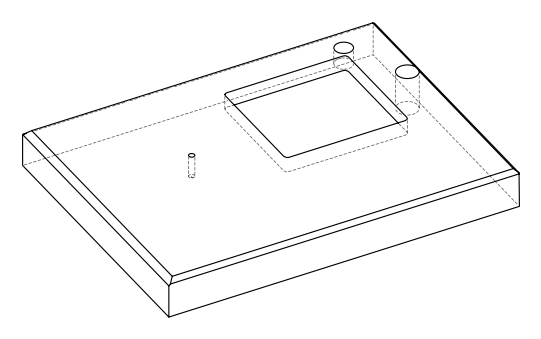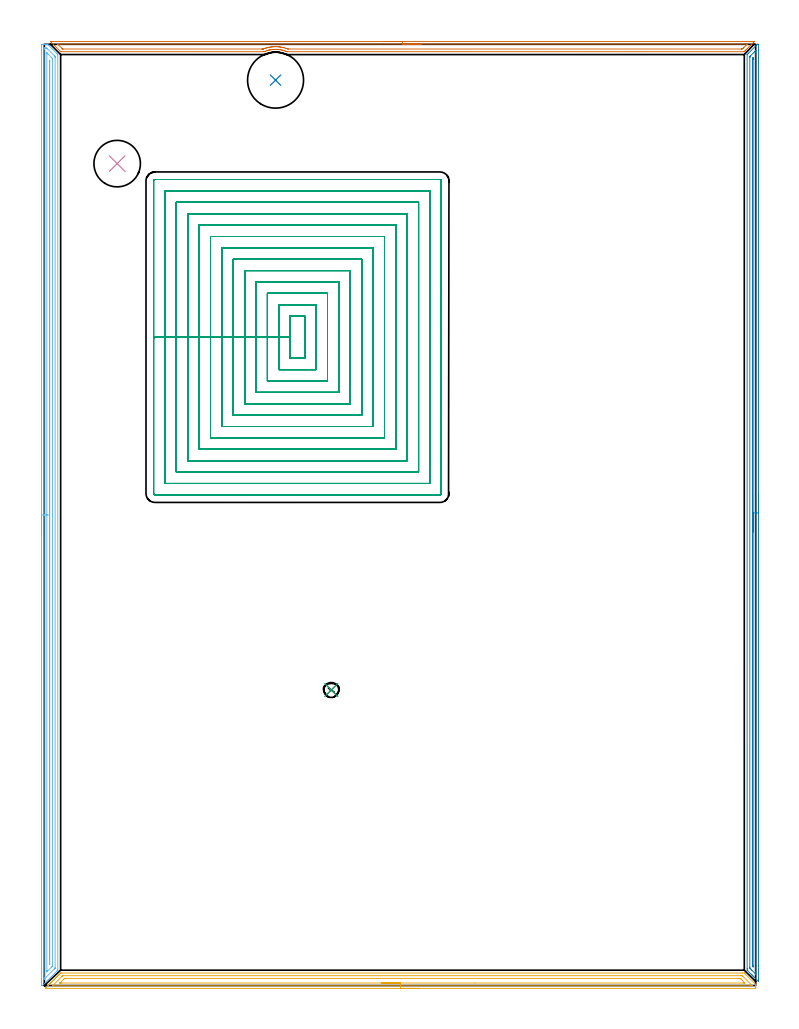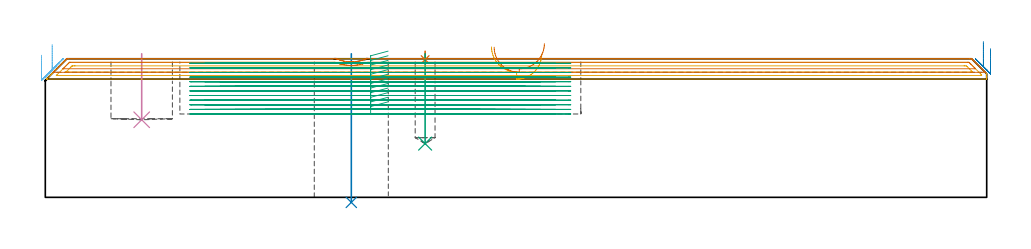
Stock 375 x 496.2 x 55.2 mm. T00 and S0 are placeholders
(PLAN: 9 operations, 5 tool changes, 154.6 min)
(1 SPOT_DRILL | STEP1POCKET | NXT0321_9005460120000 | 0.03 min | 0 mm3)
(2 INDEXABLE_INSERT_DRILL_THROUGH_HOLE_FROM_SOLID | STEP1HOLE | NXT0302_030 | 0.24 min | 37688 mm3)
(3 DRILL_BLIND_HOLE_INTO_CENTER | STEP1POCKET | UGT0301_198 | 0.14 min | 1558 mm3)
(4 INDEXABLE_INSERT_DRILL_BLIND_HOLE_FROM_SOLID | STEP1POCKET_1 | NXT0302_020 | 0.11 min | 11304 mm3)
(5 AREA_MILL | FG_CHAMFER_SURFACE | UGT0205_001 | 9.08 min | 12302 mm3)
(6 AREA_MILL_1 | FG_CHAMFER_SURFACE_1 | UGT0205_001 | 15.85 min | 18156 mm3)
(7 AREA_MILL_2 | FG_CHAMFER_SURFACE_2 | UGT0205_001 | 6.06 min | 5360 mm3)
(8 AREA_MILL_3 | FG_CHAMFER_SURFACE_3 | UGT0205_001 | 11.88 min | 8767 mm3)
(9 MILL_RECTANGULAR_POCKET | POCKET_RECTANGULAR_STRAIGHT | NXT0201_009 | Follow Part, ap 2, ae 75% | 111.23 min | 611706 mm3)
(TOOL NXT0321_9005460120000 | NC Spot Drill, 142deg, 12mm, Carbide, Uncoated | D12 PA142 FL30 Z2)
(TOOL NXT0302_030 | Index. Insert Drill 29.5mm [880-D2950L32-03] | D29.5 PA176 FL89 Z2)
(TOOL UGT0301_198 | Twist Drill 7.9 mm | D7.9 PA118 FL73 Z2)
(TOOL NXT0302_020 | Index. Insert Drill 24.5mm [880-D2450L25-03] | D24.5 PA176 FL74 Z2)
(TOOL UGT0205_001 | Chamfer Mill 20 x 3 x 45 deg. | D20 FL50 Z2)
(TOOL NXT0201_009 | ENDMILL 8mm [2P460-0800-NA 1630] | D8 FL26 Z6)
(OP 1 SPOT_DRILL)
G17 G21 G94 G90
T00 M6
G54
G17 G0 G90 X151.3 Y155.8 S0 M3
G43 Z65.2 H0
G94 G81 G98 Z54.86 F250. R58.2
G80
M5
M2
(OP 2 INDEXABLE_INSERT_DRILL_THROUGH_HOLE_FROM_SOLID)
G17 G21 G94 G90
T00 M6
G54
G17 G0 G90 X121.9 Y477.3 S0 M3
G43 Z65.2 H1
G94 G81 G98 Z-2.015 F250. R57.2
G80
M5
M2
(OP 3 DRILL_BLIND_HOLE_INTO_CENTER)
G17 G21 G94 G90
T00 M6
G54
G17 G0 G90 X151.3 Y155.8 S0 M3
G43 Z65.2 H0
G94 G81 G98 Z21.4 F250. R57.2
G80
M5
M2
(OP 4 INDEXABLE_INSERT_DRILL_BLIND_HOLE_FROM_SOLID)
G17 G21 G94 G90
T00 M6
G54
G17 G0 G90 X38.4 Y433.3 S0 M3
G43 Z65.2 H1
G94 G81 G98 Z30.9 F250. R57.2
G80
M5
M2
(OP 5 AREA_MILL)
G17 G21 G94 G90
T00 M6
G54
G17 G0 G90 X197.75 Y-1.5 S1061 M3
G43 Z65.2 H0
Z57.1
G94 G1 X197.712 Z56.228 F250.
X197.598 Z55.364
X197.409 Z54.512
X197.147 Z53.68
X196.813 Z52.874
X196.41 Z52.1
X195.942 Z51.364
X195.41 Z50.672
X194.821 Z50.029
X194.178 Z49.44
X193.486 Z48.908
X192.75 Z48.44
X191.976 Z48.037
X191.17 Z47.703
X190.338 Z47.441
X189.486 Z47.252
X188.622 Z47.138
X187.75 Z47.1
X0.667
X0.634 Y-1.499 Z47.101
X0.518 Y-1.492 Z47.106
X0.569 Y-1.435 Z47.163
X0.667 Y-1.333 Z47.265
X1.893 Y-0.106 Z48.492
X2.006 Y0.008 Z48.604
X2.356 Y0.356 Z48.956
X2.544 Y0.544 Z49.144
X2.778 Y0.779 Z49.377
X2.899 Y0.901 Z49.497
X3.272 Y1.272 Z49.872
X3.415 Y1.415 Z50.015
X3.957 Y1.96 Z50.554
X4.239 Y2.239 Z50.839
X4.286 Y2.286 Z50.886
X4.843 Y2.845 Z51.44
X5.132 Y3.132 Z51.732
X5.728 Y3.731 Z52.326
X6.025 Y4.025 Z52.625
X6.614 Y4.616 Z53.212
X6.938 Y4.938 Z53.537
X7.5 Y5.502 Z54.098
X7.854 Y5.854 Z54.454
X8.541 Y6.541 Z55.14
X8.605 Y6.6 Z55.183
X9.15 Z55.2
X368.136
X369.003 Y6.593 Z55.193
X369.029 Y6.57 Z55.17
X369.066 Y6.535 Z55.133
X369.509 Y6.092 Z54.69
X374.846 Y0.753 Z49.353
X374.99 Y0.601 Z49.194
X375. Y0.449 Z49.048
Y-0.331 Z48.268
Y-0.992 Z47.603
Y-1.322 Z47.274
X374.998 Y-1.491 Z47.105
X374.833 Y-1.5 Z47.1
X187.75
Y-0.086 Z48.514
X4.664
X4.49 Y-0.084 Z48.516
X4.403 Y-0.08 Z48.52
X4.382 Y-0.077 Z48.523
X4.388 Y-0.069 Z48.531
X4.42 Y-0.032 Z48.568
X4.514 Y0.064 Z48.664
X4.61 Y0.16 Z48.76
X9.15 Y4.701 Z53.301
X9.405 Y4.954 Z53.554
X9.622 Y5.164 Z53.764
X9.64 Y5.178 Z53.778
X9.662 Y5.181 Z53.781
X9.716 Y5.184 Z53.784
X9.825 Y5.185 Z53.785
X10.043 Y5.186 Z53.786
X367.264
X367.7 Y5.182 Z53.782
X367.916 Y5.179 Z53.779
X367.968 Y5.17 Z53.77
X368.031 Y5.112 Z53.712
X368.136 Y5.013 Z53.613
X372.601 Y0.549 Z49.149
X372.853 Y0.29 Z48.89
X372.976 Y0.162 Z48.762
X372.99 Y0.08 Z48.68
Y-0.069 Z48.531
X372.986 Y-0.079 Z48.521
X372.967 Y-0.082 Z48.518
X372.915 Y-0.085 Z48.516
X372.81 Y-0.086 Z48.514
X372.601
X187.75
Y1.328 Z49.928
X9.15 Y1.329 Z49.929
X8.595 Y1.33 Z49.93
X8.281 Y1.333 Z49.933
X8.257 Y1.336 Z49.936
X8.249 Y1.34 Z49.94
X8.251 Y1.346 Z49.946
X8.257 Y1.357 Z49.957
X10.19 Y3.29 Z51.89
X10.337 Y3.435 Z52.035
X10.64 Y3.729 Z52.329
X10.687 Y3.765 Z52.365
X10.767 Y3.767 Z52.367
X10.936 Y3.769 Z52.369
X11.491 Y3.771 Z52.371
X11.829 Y3.772 Z52.372
X366.012 Y3.771 Z52.371
X366.35 Y3.769 Z52.369
X366.911 Y3.764 Z52.364
X367.243 Y3.457 Z52.057
X367.265 Y3.435 Z52.035
X368.136 Y2.565 Z51.165
X369.029 Y1.672 Z50.272
X369.361 Y1.335 Z49.935
X369.029 Y1.333 Z49.933
X368.474 Y1.329 Z49.929
X227.088 Y1.328 Z49.928
X187.75
X186.878 Z49.966
X186.014 Z50.08
X185.162 Z50.269
X184.33 Z50.532
X183.524 Z50.865
X182.75 Z51.268
X182.014 Z51.737
X181.322 Z52.268
X180.679 Z52.857
X180.09 Z53.501
X179.558 Z54.193
X179.09 Z54.928
X178.687 Z55.702
X178.353 Z56.508
X178.091 Z57.34
X177.902 Z58.192
X177.788 Z59.057
X177.75 Z59.928
G0 Z65.2
M5
M2
(OP 6 AREA_MILL_1)
G17 G21 G94 G90
T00 M6
G54
G17 G0 G90 X-1.5 Y238.1 S1061 M3
G43 Z65.2 H0
Z56.6
G94 G1 Y238.138 Z55.728 F250.
Y238.252 Z54.864
Y238.441 Z54.012
Y238.703 Z53.18
Y239.037 Z52.374
Y239.44 Z51.6
Y239.909 Z50.864
Y240.44 Z50.172
Y241.029 Z49.529
Y241.672 Z48.94
Y242.364 Z48.408
Y243.1 Z47.94
Y243.874 Z47.537
Y244.68 Z47.203
Y245.512 Z46.941
Y246.364 Z46.752
Y247.228 Z46.638
Y248.1 Z46.6
Y495.057
X-1.499 Y495.581 Z46.601
X-1.496 Y495.946
X-1.492 Y496.19 Z46.603
X-1.138 Y496.2 Z46.956
X-0.601 Z47.496
X-0.263 Z47.833
X0.275 Z48.37
X0.612 Z48.707
X1.418 Z49.517
X1.487 Z49.586
X1.69 Y496.198 Z49.788
X1.702 Y496.196 Z49.8
X1.706 Y496.193 Z49.805
X1.724 Y496.176 Z49.823
X1.925 Y495.977 Z50.021
X2.32 Y495.581 Z50.419
X6.446 Y491.455 Z54.543
X6.489 Y491.412 Z54.588
X6.691 Y491.21 Z54.79
X7.023 Y490.875 Z55.12
X7.097 Y490.795 Z55.189
X7.1 Y490.667 Z55.2
Y8.213
X7.096 Y8.106 Z55.189
X7.034 Y8.033 Z55.131
X6.71 Y7.709 Z54.809
X-0.846 Y0.152 Z47.251
X-0.978 Y0.024 Z47.119
X-1.008 Y0.002 Z47.088
X-1.207 Y0. Z46.892
X-1.491 Z46.606
X-1.5 Y0.085 Z46.6
Y248.1
X-0.086 Z48.014
Y493.613
X-0.085 Y493.794 Z48.015
X-0.081 Y494.15 Z48.019
X-0.079 Y494.185 Z48.021
X-0.023 Y494.191 Z48.077
X0.082 Y494.197 Z48.182
X0.215 Y494.2 Z48.315
X0.612 Z48.712
X1.091 Y494.199 Z49.191
X1.189 Y494.194 Z49.289
X1.237 Y494.19 Z49.337
X1.321 Y494.117 Z49.421
X1.487 Y493.96 Z49.587
X1.656 Y493.794 Z49.756
X5.23 Y490.22 Z53.33
X5.481 Y489.964 Z53.581
X5.653 Y489.785 Z53.753
X5.679 Y489.748 Z53.779
X5.682 Y489.729 Z53.782
X5.684 Y489.686 Z53.784
X5.686 Y489.508 Z53.786
Y489.327
X5.685 Y9.553 Z53.785
X5.681 Y9.198 Z53.781
X5.679 Y9.156 Z53.779
X5.664 Y9.126 Z53.764
X5.618 Y9.073 Z53.718
X5.539 Y8.991 Z53.639
X5.21 Y8.66 Z53.31
X0.235 Y3.685 Z48.335
X0.124 Y3.576 Z48.224
X-0.017 Y3.44 Z48.083
X-0.07 Y3.391 Z48.03
X-0.079 Y3.463 Z48.021
X-0.081 Y3.588 Z48.019
X-0.085 Y4.012 Z48.015
X-0.086 Y248.1 Z48.014
X1.328 Z49.428
X1.329 Y491.276 Z49.429
X1.33 Y491.438 Z49.43
X1.332 Y491.546 Z49.432
X1.335 Y491.631 Z49.435
X1.339 Y491.651 Z49.439
X1.355 Y491.637 Z49.455
X1.487 Y491.51 Z49.587
X1.887 Y491.114 Z49.987
X3.674 Y489.327 Z51.774
X4.113 Y488.885 Z52.213
X4.221 Y488.771 Z52.321
X4.247 Y488.742 Z52.347
X4.265 Y488.701 Z52.365
X4.268 Y488.595 Z52.368
X4.27 Y488.433 Z52.37
X4.271 Y488.271 Z52.371
X4.272 Y487.54 Z52.372
X4.271 Y11.178 Z52.371
X4.267 Y10.447 Z52.367
X4.265 Y10.291 Z52.365
X4.249 Y10.16 Z52.349
X4.113 Y10.018 Z52.213
X3.885 Y9.786 Z51.985
X3.654 Y9.553 Z51.754
X1.425 Y7.326 Z49.525
X1.375 Y7.279 Z49.475
X1.341 Y7.252 Z49.441
X1.336 Y7.25 Z49.436
X1.334 Y7.281 Z49.434
X1.33 Y7.604 Z49.43
X1.329 Y7.767 Z49.429
X1.328 Y7.929 Z49.428
Y248.1
X2.743 Z50.843
Y487.54
X2.745 Y487.657 Z50.845
X2.748 Y487.715 Z50.848
X2.754 Y487.785 Z50.854
X2.796 Y487.744 Z50.896
X2.845 Y487.694 Z50.945
X2.853 Y487.598 Z50.953
X2.856 Y487.54 Z50.956
X2.857 Y487.423 Z50.957
Y11.729
X2.853 Y11.34 Z50.953
X2.85 Y11.226 Z50.95
X2.842 Y11.202 Z50.942
X2.798 Y11.153 Z50.898
X2.767 Y11.122 Z50.867
X2.751 Y11.11 Z50.851
X2.748 Y11.165 Z50.848
X2.744 Y11.282 Z50.844
X2.743 Y11.34 Z50.843
Y248.1
Y248.972 Z50.881
Y249.837 Z50.995
Y250.688 Z51.183
Y251.52 Z51.446
Y252.326 Z51.78
Y253.1 Z52.182
Y253.836 Z52.651
Y254.528 Z53.182
Y255.171 Z53.772
Y255.76 Z54.415
Y256.292 Z55.107
Y256.76 Z55.843
Y257.163 Z56.616
Y257.497 Z57.422
Y257.759 Z58.254
Y257.948 Z59.106
Y258.062 Z59.971
Y258.1 Z60.843
G0 Z65.2
M5
M2
(OP 7 AREA_MILL_2)
G17 G21 G94 G90
T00 M6
G54
G17 G0 G90 X178.8 Y497.7 S1061 M3
G43 Z65.2 H0
Z59.8
G94 G1 X178.838 Z58.928 F250.
X178.952 Z58.064
X179.141 Z57.212
X179.403 Z56.38
X179.737 Z55.574
X180.14 Z54.8
X180.608 Z54.064
X181.14 Z53.372
X181.729 Z52.729
X182.372 Z52.14
X183.064 Z51.609
X183.8 Z51.14
X184.574 Z50.737
X185.38 Z50.403
X186.212 Z50.141
X187.063 Z49.952
X187.928 Z49.838
X188.8 Z49.8
X374.108
X374.374 Y497.695 Z49.805
X374.381 Y497.693 Z49.806
X374.374 Y497.674 Z49.826
X374.291 Y497.591 Z49.909
X373.912 Y497.21 Z50.286
X373.434 Y496.734 Z50.766
X373.028 Y496.326 Z51.17
X372.885 Y496.184 Z51.315
X372.592 Y495.892 Z51.608
X372.144 Y495.442 Z52.055
X371.679 Y494.979 Z52.521
X371.259 Y494.558 Z52.939
X370.765 Y494.065 Z53.434
X370.375 Y493.674 Z53.823
X369.852 Y493.152 Z54.347
X369.608 Y492.907 Z54.59
X369.491 Y492.79 Z54.708
X369.31 Y492.61 Z54.89
X369.206 Y492.506 Z54.994
X369.012 Y492.316 Z55.178
X368.995 Y492.304 Z55.189
X368.863 Y492.3 Z55.2
X128.034
X127.83 Y492.305 Z55.19
X127.484 Y492.445 Z55.053
X127.172 Y492.57 Z54.926
X127.141 Y492.58 Z54.914
X126.726 Y492.732 Z54.766
X126.279 Y492.88 Z54.618
X125.972 Y492.973 Z54.526
X125.8 Y493.022 Z54.478
X125.663 Y493.061 Z54.439
X125.353 Y493.134 Z54.363
X124.94 Y493.227 Z54.271
X124.492 Y493.311 Z54.186
X123.599 Y493.441 Z54.056
X122.91 Y493.498 Z53.994
X122.8 Y493.508 Z53.986
X122.706 Y493.515 Z53.977
X122.696 Z53.976
X122.294 Y493.526 Z53.964
X122.157 Y493.529 Z53.958
X121.813 Y493.539 Z53.953
X121.507 Y493.527 Z53.962
X120.963 Y493.508 Z53.987
X120.92 Y493.507 Z53.99
X120.027 Y493.418 Z54.077
X119.133 Y493.275 Z54.218
X118.919 Y493.232 Z54.267
X118.79 Y493.204 Z54.294
X118.24 Y493.084 Z54.411
X118.204 Y493.075 Z54.419
X118.136 Y493.059 Z54.437
X117.985 Y493.012 Z54.484
X117.758 Y492.942 Z54.553
X117.402 Y492.835 Z54.664
X117.347 Y492.818 Z54.681
X116.454 Y492.498 Z55.
X116.417 Y492.484 Z55.015
X116.128 Y492.368 Z55.131
X116.028 Y492.331 Z55.168
X115.959 Y492.306 Z55.192
X115.524 Y492.3 Z55.2
X8.736
X8.605 Y492.304 Z55.189
X8.588 Y492.316 Z55.178
X8.394 Y492.506 Z54.994
X3.375 Y497.525 Z49.973
X3.254 Y497.652 Z49.846
X3.217 Y497.694 Z49.804
X3.351 Y497.699 Z49.801
X3.375 Y497.7 Z49.8
X188.8
Y496.286 Z51.214
X370.246 Y496.285 Z51.215
X370.513 Y496.279 Z51.221
X370.481 Y496.241 Z51.259
X370.389 Y496.143 Z51.357
X370.298 Y496.048 Z51.452
X370.204 Y495.953 Z51.547
X368.808 Y494.558 Z52.942
X368.613 Y494.363 Z53.137
X368.417 Y494.168 Z53.332
X368.163 Y493.925 Z53.575
X367.944 Y493.721 Z53.779
X367.523 Y493.715 Z53.785
X367.482
X128.886
X128.461 Y493.721 Z53.779
X128.353 Y493.732 Z53.768
X127.761 Y493.944 Z53.556
X127.141 Y494.15 Z53.35
X126.451 Y494.356 Z53.144
X126.247 Y494.408 Z53.092
X125.619 Y494.558 Z52.942
X125.353 Y494.612 Z52.888
X125.286 Y494.625 Z52.875
X124.46 Y494.756 Z52.744
X124.223 Y494.792 Z52.708
X123.867 Y494.837 Z52.663
X123.566 Y494.865 Z52.635
X123.228 Y494.893 Z52.607
X122.672 Y494.928 Z52.572
X122.286 Y494.94 Z52.56
X121.779 Y494.95 Z52.55
X121.395 Y494.937 Z52.563
X120.885 Y494.917 Z52.583
X120.547 Y494.893 Z52.607
X119.992 Y494.839 Z52.661
X119.734 Y494.812 Z52.688
X119.098 Y494.718 Z52.782
X118.959 Y494.695 Z52.805
X118.209 Y494.558 Z52.942
X117.478 Y494.392 Z53.108
X117.404 Y494.373 Z53.127
X117.311 Y494.346 Z53.154
X116.795 Y494.184 Z53.316
X116.417 Y494.063 Z53.437
X115.645 Y493.794 Z53.706
X115.524 Y493.751 Z53.749
X115.465 Y493.732 Z53.768
X115.427 Y493.721 Z53.779
X115.376 Y493.719 Z53.781
X115.269 Y493.716 Z53.784
X115.056 Y493.715 Z53.785
X114.63 Y493.714 Z53.786
X9.823 Y493.715 Z53.785
X9.716 Y493.716 Z53.784
X9.664 Y493.719 Z53.781
X9.642 Y493.721 Z53.779
X9.59 Y493.77 Z53.73
X9.183 Y494.168 Z53.332
X7.396 Y495.954 Z51.546
X7.182 Y496.171 Z51.329
X7.093 Y496.265 Z51.235
X7.083 Y496.279 Z51.221
X7.085 Y496.28 Z51.22
X7.127 Y496.283 Z51.217
X7.216 Y496.285 Z51.215
X188.8 Y496.286 Z51.214
X189.672 Z51.252
X190.536 Z51.366
X191.388 Z51.555
X192.22 Z51.817
X193.026 Z52.151
X193.8 Z52.554
X194.536 Z53.023
X195.228 Z53.554
X195.871 Z54.143
X196.46 Z54.786
X196.991 Z55.479
X197.46 Z56.214
X197.863 Z56.988
X198.197 Z57.794
X198.459 Z58.626
X198.648 Z59.478
X198.762 Z60.343
X198.8 Z61.214
G0 Z65.2
M5
M2
(OP 8 AREA_MILL_3)
G17 G21 G94 G90
T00 M6
G54
G17 G0 G90 X376.5 Y259.15 S1061 M3
G43 Z65.2 H0
Z59.2
G94 G1 Y259.112 Z58.328 F250.
Y258.998 Z57.464
Y258.809 Z56.612
Y258.547 Z55.78
Y258.213 Z54.974
Y257.81 Z54.2
Y257.342 Z53.464
Y256.81 Z52.772
Y256.221 Z52.129
Y255.578 Z51.54
Y254.886 Z51.009
Y254.15 Z50.54
Y253.376 Z50.137
Y252.57 Z49.803
Y251.738 Z49.541
Y250.887 Z49.352
Y250.022 Z49.238
Y249.15 Z49.2
Y2.332
X376.499 Y2.265 Z49.201
X376.494 Y2.115 Z49.205
X376.492 Y2.108 Z49.207
X374.104 Y4.497 Z51.594
X373.938 Y4.662 Z51.757
X373.778 Y4.823 Z51.919
X373.658 Y4.944 Z52.04
X373.5 Y5.1 Z52.195
X373.348 Y5.253 Z52.349
X373.211 Y5.39 Z52.486
X373.062 Y5.539 Z52.633
X372.918 Y5.684 Z52.78
X372.765 Y5.837 Z52.932
X372.624 Y5.977 Z53.072
X370.539 Y8.067 Z55.161
X370.537 Y8.069 Z55.162
X370.514 Y8.119 Z55.185
X370.507 Y8.944 Z55.192
X370.5 Y490.677 Z55.2
X370.504 Y490.795 Z55.189
X370.575 Y490.877 Z55.121
X371.121 Y491.422 Z54.578
X371.165 Y491.466 Z54.533
X371.206 Y491.507 Z54.493
X375.585 Y495.886 Z50.113
X375.69 Y495.991 Z50.006
X375.885 Y496.184 Z49.813
X375.902 Y496.195 Z49.797
X375.909 Y496.198 Z49.79
X375.921 Y496.2 Z49.778
X376.492 Z49.206
X376.5 Y496.12 Z49.2
Y249.15
X375.086 Z50.614
Y7.176
X375.085 Y6.454 Z50.615
X375.083 Y6.283 Z50.617
X375.079 Y6.066 Z50.621
X375.071 Y5.992 Z50.629
X375.021 Y6.04 Z50.679
X374.77 Y6.283 Z50.93
X372.984 Y8.069 Z52.716
X372.624 Y8.431 Z53.076
X372.101 Y8.962 Z53.599
X371.929 Y9.146 Z53.771
X371.926 Y9.32 Z53.774
X371.923 Y9.677 Z53.777
X371.915 Y489.169 Z53.785
Y489.338
X371.92 Y489.699 Z53.78
X371.921 Y489.742 Z53.779
X371.935 Y489.774 Z53.765
X371.983 Y489.826 Z53.717
X372.063 Y489.91 Z53.637
X372.381 Y490.231 Z53.319
X374.272 Y492.123 Z51.428
X374.714 Y492.564 Z50.986
X375.061 Y492.91 Z50.639
X375.067 Z50.633
X375.079 Z50.621
X375.086 Y492.017 Z50.614
Y249.15
X373.672 Z52.028
X373.671 Y10.573 Z52.029
X373.667 Y9.855 Z52.033
Y9.854
X373.654 Y9.855 Z52.046
X373.5 Y10.005 Z52.2
X373.41 Y10.097 Z52.29
X373.366 Y10.145 Z52.334
X373.346 Y10.168 Z52.354
X373.343 Y10.246 Z52.357
X373.338 Y10.58 Z52.362
X373.336 Y10.748 Z52.364
X373.329 Y488.445 Z52.371
X373.33 Y488.619 Z52.37
X373.332 Y488.678 Z52.368
X373.335 Y488.72 Z52.365
X373.355 Y488.744 Z52.345
X373.5 Y488.898 Z52.2
X373.576 Y488.972 Z52.124
X373.636 Y489.028 Z52.064
X373.665 Y489.052 Z52.035
X373.666 Y488.97 Z52.034
X373.67 Y488.62 Z52.03
X373.671 Y488.445 Z52.029
X373.672 Y488.27 Z52.028
Y249.15
Y248.278 Z52.067
Y247.414 Z52.18
Y246.562 Z52.369
Y245.73 Z52.632
Y244.924 Z52.965
Y244.15 Z53.368
Y243.414 Z53.837
Y242.722 Z54.368
Y242.079 Z54.957
Y241.49 Z55.601
Y240.959 Z56.293
Y240.49 Z57.028
Y240.087 Z57.802
Y239.753 Z58.608
Y239.491 Z59.44
Y239.302 Z60.292
Y239.188 Z61.157
Y239.15 Z62.028
G0 Z65.2
M5
M2
(OP 9 MILL_RECTANGULAR_POCKET)
G17 G21 G94 G90
T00 M6
G54
G17 G0 G90 X136.55 Y352.9 S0 M3
G43 Z65.239 H1
Z58.239
G94 G1 X129.6 Z56.377 F250.
Y341.8 Z53.403
Y330.7 F500.
X137.3
Y352.9
X129.6
Y341.8
X123.6
Y324.7
X143.3
Y358.9
X123.6
Y341.8
X117.6
Y318.7
X149.3
Y364.9
X117.6
Y341.8
X111.6
Y312.7
X155.3
Y370.9
X111.6
Y341.8
X105.6
Y306.7
X161.3
Y376.9
X105.6
Y341.8
X99.6
Y300.7
X167.3
Y382.9
X99.6
Y341.8
X93.6
Y294.7
X173.3
Y388.9
X93.6
Y341.8
X87.6
Y288.7
X179.3
Y394.9
X87.6
Y341.8
X81.6
Y282.7
X185.3
Y400.9
X81.6
Y341.8
X75.6
Y276.7
X191.3
Y406.9
X75.6
Y341.8
X69.6
Y270.7
X197.3
Y412.9
X69.6
Y341.8
X63.6
Y264.7
X203.3
Y418.9
X63.6
Y341.8
X57.6
Y259.4
G3 X58.3 Y258.7 R0.7
G1 X208.6
G3 X209.3 Y259.4 R0.7
G1 Y424.2
G3 X208.6 Y424.9 R0.7
G1 X58.3
G3 X57.6 Y424.2 R0.7
G1 Y341.8
Y340.8
G0 X136.55 Y352.9 Z56.403
G1 X129.6 Z54.54 F250.
Y341.8 Z51.566
Y330.7 F500.
X137.3
Y352.9
X129.6
Y341.8
X123.6
Y324.7
X143.3
Y358.9
X123.6
Y341.8
X117.6
Y318.7
X149.3
Y364.9
X117.6
Y341.8
X111.6
Y312.7
X155.3
Y370.9
X111.6
Y341.8
X105.6
Y306.7
X161.3
Y376.9
X105.6
Y341.8
X99.6
Y300.7
X167.3
Y382.9
X99.6
Y341.8
X93.6
Y294.7
X173.3
Y388.9
X93.6
Y341.8
X87.6
Y288.7
X179.3
Y394.9
X87.6
Y341.8
X81.6
Y282.7
X185.3
Y400.9
X81.6
Y341.8
X75.6
Y276.7
X191.3
Y406.9
X75.6
Y341.8
X69.6
Y270.7
X197.3
Y412.9
X69.6
Y341.8
X63.6
Y264.7
X203.3
Y418.9
X63.6
Y341.8
X57.6
Y259.4
G3 X58.3 Y258.7 R0.7
G1 X208.6
G3 X209.3 Y259.4 R0.7
G1 Y424.2
G3 X208.6 Y424.9 R0.7
G1 X58.3
G3 X57.6 Y424.2 R0.7
G1 Y341.8
Y340.8
G0 X136.55 Y352.9 Z54.566
G1 X129.6 Z52.704 F250.
Y341.8 Z49.729
Y330.7 F500.
X137.3
Y352.9
X129.6
Y341.8
X123.6
Y324.7
X143.3
Y358.9
X123.6
Y341.8
X117.6
Y318.7
X149.3
Y364.9
X117.6
Y341.8
X111.6
Y312.7
X155.3
Y370.9
X111.6
Y341.8
X105.6
Y306.7
X161.3
Y376.9
X105.6
Y341.8
X99.6
Y300.7
X167.3
Y382.9
X99.6
Y341.8
X93.6
Y294.7
X173.3
Y388.9
X93.6
Y341.8
X87.6
Y288.7
X179.3
Y394.9
X87.6
Y341.8
X81.6
Y282.7
X185.3
Y400.9
X81.6
Y341.8
X75.6
Y276.7
X191.3
Y406.9
X75.6
Y341.8
X69.6
Y270.7
X197.3
Y412.9
X69.6
Y341.8
X63.6
Y264.7
X203.3
Y418.9
X63.6
Y341.8
X57.6
Y259.4
G3 X58.3 Y258.7 R0.7
G1 X208.6
G3 X209.3 Y259.4 R0.7
G1 Y424.2
G3 X208.6 Y424.9 R0.7
G1 X58.3
G3 X57.6 Y424.2 R0.7
G1 Y341.8
Y340.8
G0 X136.55 Y352.9 Z52.729
G1 X129.6 Z50.867 F250.
Y341.8 Z47.893
Y330.7 F500.
X137.3
Y352.9
X129.6
Y341.8
X123.6
Y324.7
X143.3
Y358.9
X123.6
Y341.8
X117.6
Y318.7
X149.3
Y364.9
X117.6
Y341.8
X111.6
Y312.7
X155.3
Y370.9
X111.6
Y341.8
X105.6
Y306.7
X161.3
Y376.9
X105.6
Y341.8
X99.6
Y300.7
X167.3
Y382.9
X99.6
Y341.8
X93.6
Y294.7
X173.3
Y388.9
X93.6
Y341.8
X87.6
Y288.7
X179.3
Y394.9
X87.6
Y341.8
X81.6
Y282.7
X185.3
Y400.9
X81.6
Y341.8
X75.6
Y276.7
X191.3
Y406.9
X75.6
Y341.8
X69.6
Y270.7
X197.3
Y412.9
X69.6
Y341.8
X63.6
Y264.7
X203.3
Y418.9
X63.6
Y341.8
X57.6
Y259.4
G3 X58.3 Y258.7 R0.7
G1 X208.6
G3 X209.3 Y259.4 R0.7
G1 Y424.2
G3 X208.6 Y424.9 R0.7
G1 X58.3
G3 X57.6 Y424.2 R0.7
G1 Y341.8
Y340.8
G0 X136.55 Y352.9 Z50.893
G1 X129.6 Z49.03 F250.
Y341.8 Z46.056
Y330.7 F500.
X137.3
Y352.9
X129.6
Y341.8
X123.6
Y324.7
X143.3
Y358.9
X123.6
Y341.8
X117.6
Y318.7
X149.3
Y364.9
X117.6
Y341.8
X111.6
Y312.7
X155.3
Y370.9
X111.6
Y341.8
X105.6
Y306.7
X161.3
Y376.9
X105.6
Y341.8
X99.6
Y300.7
X167.3
Y382.9
X99.6
Y341.8
X93.6
Y294.7
X173.3
Y388.9
X93.6
Y341.8
X87.6
Y288.7
X179.3
Y394.9
X87.6
Y341.8
X81.6
Y282.7
X185.3
Y400.9
X81.6
Y341.8
X75.6
Y276.7
X191.3
Y406.9
X75.6
Y341.8
X69.6
Y270.7
X197.3
Y412.9
X69.6
Y341.8
X63.6
Y264.7
X203.3
Y418.9
X63.6
Y341.8
X57.6
Y259.4
G3 X58.3 Y258.7 R0.7
G1 X208.6
G3 X209.3 Y259.4 R0.7
G1 Y424.2
G3 X208.6 Y424.9 R0.7
G1 X58.3
G3 X57.6 Y424.2 R0.7
G1 Y341.8
Y340.8
G0 X136.55 Y352.9 Z49.056
G1 X129.6 Z47.194 F250.
Y341.8 Z44.22
Y330.7 F500.
X137.3
Y352.9
X129.6
Y341.8
X123.6
Y324.7
X143.3
Y358.9
X123.6
Y341.8
X117.6
Y318.7
X149.3
Y364.9
X117.6
Y341.8
X111.6
Y312.7
X155.3
Y370.9
X111.6
Y341.8
X105.6
Y306.7
X161.3
Y376.9
X105.6
Y341.8
X99.6
Y300.7
X167.3
Y382.9
X99.6
Y341.8
X93.6
Y294.7
X173.3
Y388.9
X93.6
Y341.8
X87.6
Y288.7
X179.3
Y394.9
X87.6
Y341.8
X81.6
Y282.7
X185.3
Y400.9
X81.6
Y341.8
X75.6
Y276.7
X191.3
Y406.9
X75.6
Y341.8
X69.6
Y270.7
X197.3
Y412.9
X69.6
Y341.8
X63.6
Y264.7
X203.3
Y418.9
X63.6
Y341.8
X57.6
Y259.4
G3 X58.3 Y258.7 R0.7
G1 X208.6
G3 X209.3 Y259.4 R0.7
G1 Y424.2
G3 X208.6 Y424.9 R0.7
G1 X58.3
G3 X57.6 Y424.2 R0.7
G1 Y341.8
Y340.8
G0 X136.55 Y352.9 Z47.22
G1 X129.6 Z45.357 F250.
Y341.8 Z42.383
Y330.7 F500.
X137.3
Y352.9
X129.6
Y341.8
X123.6
Y324.7
X143.3
Y358.9
X123.6
Y341.8
X117.6
Y318.7
X149.3
Y364.9
X117.6
Y341.8
X111.6
Y312.7
X155.3
Y370.9
X111.6
Y341.8
X105.6
Y306.7
X161.3
Y376.9
X105.6
Y341.8
X99.6
Y300.7
X167.3
Y382.9
X99.6
Y341.8
X93.6
Y294.7
X173.3
Y388.9
X93.6
Y341.8
X87.6
Y288.7
X179.3
Y394.9
X87.6
Y341.8
X81.6
Y282.7
X185.3
Y400.9
X81.6
Y341.8
X75.6
Y276.7
X191.3
Y406.9
X75.6
Y341.8
X69.6
Y270.7
X197.3
Y412.9
X69.6
Y341.8
X63.6
Y264.7
X203.3
Y418.9
X63.6
Y341.8
X57.6
Y259.4
G3 X58.3 Y258.7 R0.7
G1 X208.6
G3 X209.3 Y259.4 R0.7
G1 Y424.2
G3 X208.6 Y424.9 R0.7
G1 X58.3
G3 X57.6 Y424.2 R0.7
G1 Y341.8
Y340.8
G0 X136.55 Y352.9 Z45.383
G1 X129.6 Z43.521 F250.
Y341.8 Z40.546
Y330.7 F500.
X137.3
Y352.9
X129.6
Y341.8
X123.6
Y324.7
X143.3
Y358.9
X123.6
Y341.8
X117.6
Y318.7
X149.3
Y364.9
X117.6
Y341.8
X111.6
Y312.7
X155.3
Y370.9
X111.6
Y341.8
X105.6
Y306.7
X161.3
Y376.9
X105.6
Y341.8
X99.6
Y300.7
X167.3
Y382.9
X99.6
Y341.8
X93.6
Y294.7
X173.3
Y388.9
X93.6
Y341.8
X87.6
Y288.7
X179.3
Y394.9
X87.6
Y341.8
X81.6
Y282.7
X185.3
Y400.9
X81.6
Y341.8
X75.6
Y276.7
X191.3
Y406.9
X75.6
Y341.8
X69.6
Y270.7
X197.3
Y412.9
X69.6
Y341.8
X63.6
Y264.7
X203.3
Y418.9
X63.6
Y341.8
X57.6
Y259.4
G3 X58.3 Y258.7 R0.7
G1 X208.6
G3 X209.3 Y259.4 R0.7
G1 Y424.2
G3 X208.6 Y424.9 R0.7
G1 X58.3
G3 X57.6 Y424.2 R0.7
G1 Y341.8
Y340.8
G0 X136.55 Y352.9 Z43.546
G1 X129.6 Z41.684 F250.
Y341.8 Z38.71
Y330.7 F500.
X137.3
Y352.9
X129.6
Y341.8
X123.6
Y324.7
X143.3
Y358.9
X123.6
Y341.8
X117.6
Y318.7
X149.3
Y364.9
X117.6
Y341.8
X111.6
Y312.7
X155.3
Y370.9
X111.6
Y341.8
X105.6
Y306.7
X161.3
Y376.9
X105.6
Y341.8
X99.6
Y300.7
X167.3
Y382.9
X99.6
Y341.8
X93.6
Y294.7
X173.3
Y388.9
X93.6
Y341.8
X87.6
Y288.7
X179.3
Y394.9
X87.6
Y341.8
X81.6
Y282.7
X185.3
Y400.9
X81.6
Y341.8
X75.6
Y276.7
X191.3
Y406.9
X75.6
Y341.8
X69.6
Y270.7
X197.3
Y412.9
X69.6
Y341.8
X63.6
Y264.7
X203.3
Y418.9
X63.6
Y341.8
X57.6
Y259.4
G3 X58.3 Y258.7 R0.7
G1 X208.6
G3 X209.3 Y259.4 R0.7
G1 Y424.2
G3 X208.6 Y424.9 R0.7
G1 X58.3
G3 X57.6 Y424.2 R0.7
G1 Y341.8
Y340.8
G0 X136.55 Y352.9 Z41.71
G1 X129.6 Z39.847 F250.
Y341.8 Z36.873
Y330.7 F500.
X137.3
Y352.9
X129.6
Y341.8
X123.6
Y324.7
X143.3
Y358.9
X123.6
Y341.8
X117.6
Y318.7
X149.3
Y364.9
X117.6
Y341.8
X111.6
Y312.7
X155.3
Y370.9
X111.6
Y341.8
X105.6
Y306.7
X161.3
Y376.9
X105.6
Y341.8
X99.6
Y300.7
X167.3
Y382.9
X99.6
Y341.8
X93.6
Y294.7
X173.3
Y388.9
X93.6
Y341.8
X87.6
Y288.7
X179.3
Y394.9
X87.6
Y341.8
X81.6
Y282.7
X185.3
Y400.9
X81.6
Y341.8
X75.6
Y276.7
X191.3
Y406.9
X75.6
Y341.8
X69.6
Y270.7
X197.3
Y412.9
X69.6
Y341.8
X63.6
Y264.7
X203.3
Y418.9
X63.6
Y341.8
X57.6
Y259.4
G3 X58.3 Y258.7 R0.7
G1 X208.6
G3 X209.3 Y259.4 R0.7
G1 Y424.2
G3 X208.6 Y424.9 R0.7
G1 X58.3
G3 X57.6 Y424.2 R0.7
G1 Y341.8
Y340.8
G0 X136.55 Y352.9 Z39.873
G1 X129.6 Z38.011 F250.
Y341.8 Z35.037
Y330.7 F500.
X137.3
Y352.9
X129.6
Y341.8
X123.6
Y324.7
X143.3
Y358.9
X123.6
Y341.8
X117.6
Y318.7
X149.3
Y364.9
X117.6
Y341.8
X111.6
Y312.7
X155.3
Y370.9
X111.6
Y341.8
X105.6
Y306.7
X161.3
Y376.9
X105.6
Y341.8
X99.6
Y300.7
X167.3
Y382.9
X99.6
Y341.8
X93.6
Y294.7
X173.3
Y388.9
X93.6
Y341.8
X87.6
Y288.7
X179.3
Y394.9
X87.6
Y341.8
X81.6
Y282.7
X185.3
Y400.9
X81.6
Y341.8
X75.6
Y276.7
X191.3
Y406.9
X75.6
Y341.8
X69.6
Y270.7
X197.3
Y412.9
X69.6
Y341.8
X63.6
Y264.7
X203.3
Y418.9
X63.6
Y341.8
X57.6
Y259.4
G3 X58.3 Y258.7 R0.7
G1 X208.6
G3 X209.3 Y259.4 R0.7
G1 Y424.2
G3 X208.6 Y424.9 R0.7
G1 X58.3
G3 X57.6 Y424.2 R0.7
G1 Y341.8
Y340.8
G0 X136.55 Y352.9 Z38.037
G1 X129.6 Z36.174 F250.
Y341.8 Z33.2
Y330.7 F500.
X137.3
Y352.9
X129.6
Y341.8
X123.6
Y324.7
X143.3
Y358.9
X123.6
Y341.8
X117.6
Y318.7
X149.3
Y364.9
X117.6
Y341.8
X111.6
Y312.7
X155.3
Y370.9
X111.6
Y341.8
X105.6
Y306.7
X161.3
Y376.9
X105.6
Y341.8
X99.6
Y300.7
X167.3
Y382.9
X99.6
Y341.8
X93.6
Y294.7
X173.3
Y388.9
X93.6
Y341.8
X87.6
Y288.7
X179.3
Y394.9
X87.6
Y341.8
X81.6
Y282.7
X185.3
Y400.9
X81.6
Y341.8
X75.6
Y276.7
X191.3
Y406.9
X75.6
Y341.8
X69.6
Y270.7
X197.3
Y412.9
X69.6
Y341.8
X63.6
Y264.7
X203.3
Y418.9
X63.6
Y341.8
X57.6
Y259.4
G3 X58.3 Y258.7 R0.7
G1 X208.6
G3 X209.3 Y259.4 R0.7
G1 Y424.2
G3 X208.6 Y424.9 R0.7
G1 X58.3
G3 X57.6 Y424.2 R0.7
G1 Y341.8
Y340.8
G0 Z65.239
M5
M2
